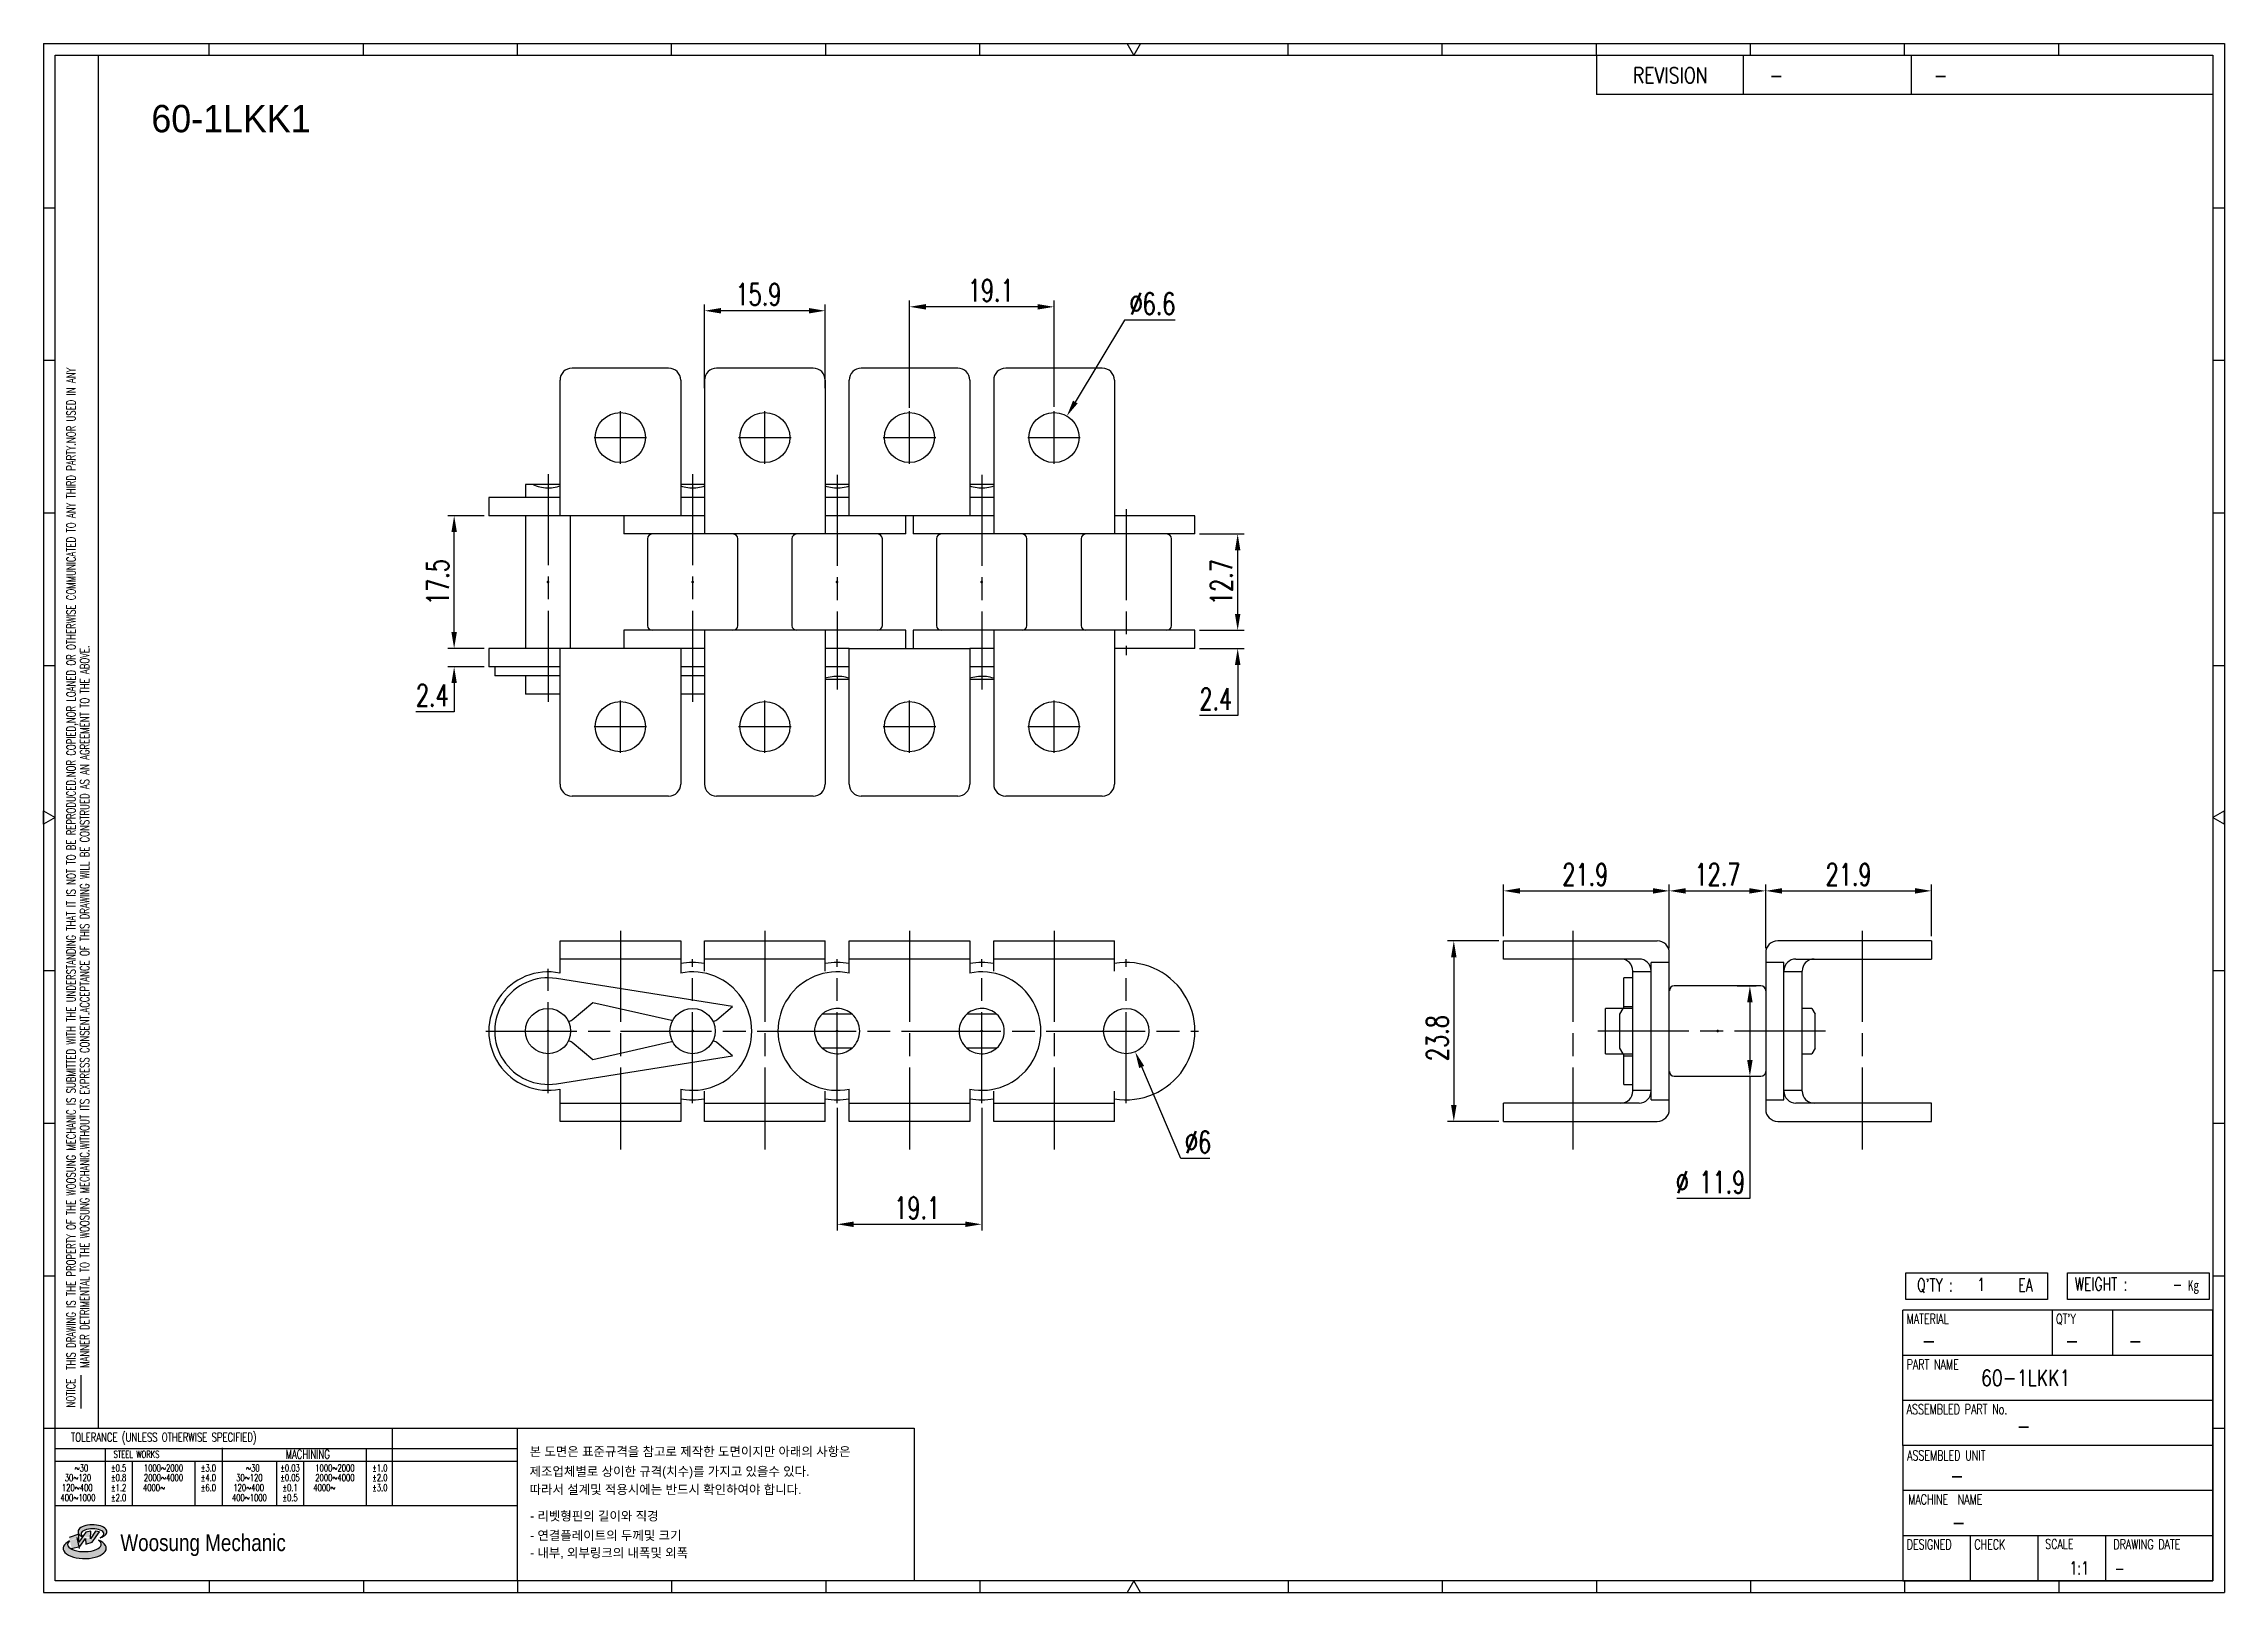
# Model space of a CAD drawing. Header units: millimetres. Extents: x 849 to 1136, y 59 to 263.
import ezdxf
from ezdxf.enums import TextEntityAlignment as Align

# ---------------------------------------------------------------- set-up
doc = ezdxf.new("R2010")
doc.units = ezdxf.units.MM
doc.linetypes.add('AM_ISO08W050', pattern=[18, 12, -1.5, 3, -1.5])
doc.layers.get('Defpoints').update_dxf_attribs({"color": 80})
doc.layers.add('2d ConnectionPoints', color=7, linetype='Continuous', lineweight=50)
doc.layers.add('CL1', color=140, linetype='AM_ISO08W050', lineweight=25)
for name, color, linetype in [('S-DIM', 7, 'Continuous'), ('TITLE', 7, 'Continuous'), ('도면레이아웃', 7, 'Continuous')]:
    doc.layers.add(name, color=color, linetype=linetype)
doc.styles.add('HAN', font='ROMANS.shx', dxfattribs={"width": 0.7, "bigfont": 'whgtxt.shx'})
doc.styles.add('HKD_ST2', font='romans.shx', dxfattribs={"width": 0.7, "height": 4, "bigfont": '@extfont2.shx'})
doc.styles.add('HSG', font='SIMPLEX.shx', dxfattribs={"width": 0.7, "bigfont": 'HSG.shx'})
doc.styles.add('MtXpl_', font='Gulim.ttf')
doc.styles.add('SLDTEXTSTYLE4', font='arial.ttf', dxfattribs={"width": 0.8})
doc.dimstyles.new('AP1.2', dxfattribs={"dimscale": 1.2, "dimtxt": 2.4, "dimasz": 1.8, "dimexe": 0.7, "dimexo": 0.5, "dimgap": 0.6, "dimtad": 1, "dimtoh": 1, "dimdec": 1, "dimrnd": 0.01, "dimzin": 9, "dimdsep": 46, "dimtxsty": 'HSG', "dimcen": 0, "dimclrd": 251, "dimclre": 251, "dimclrt": 60, "dimazin": 2, "dimtp": 1, "dimtm": 1, "dimtfac": 0.5, "dimtdec": 1, "dimtofl": 0, "dimtmove": 0, "dimatfit": 3, "dimfxl": 0, "dimtvp": 1, "dimtolj": 2, "dimlwd": -1, "dimlwe": -1, "dimarcsym": 0})

# ---------------------------------------------------------------- blocks, each defined once
blk = doc.blocks.new('MAST')
at = {"layer": '도면레이아웃'}
h = blk.add_hatch(color=10, dxfattribs=at)
h.paths.add_polyline_path([(1.544, 35.177), (1.554, 34.966), (1.779, 35.034), (2.054, 35.422), (1.908, 35.446), (1.728, 35.167), (1.741, 35.439), (1.547, 35.405), (1.292, 35.041), (1.295, 35.33), (0.943, 35.208), (1.03, 34.8), (1.336, 34.885)])
edge = h.paths.add_edge_path()
edge.add_ellipse((1.795, 35.421), major_axis=(-0.53, 0), ratio=0.487785, start_angle=122.36065, end_angle=403.39574)
edge.add_line((1.411, 35.244), (1.419, 35.261))
edge.add_ellipse((1.798, 35.344), major_axis=(-0.423, 0), ratio=0.444396, start_angle=131.58977, end_angle=386.19408, ccw=False)
edge = h.paths.add_edge_path()
edge.add_ellipse((1.512, 34.815), major_axis=(-0.793, 0), ratio=0.480113, start_angle=314.67633, end_angle=590.85213)
edge.add_ellipse((1.501, 34.958), major_axis=(-0.62, 0), ratio=0.43311, start_angle=331.7024, end_angle=574.42495, ccw=False)
at = {"color": 140}
for p, q in [((0, 90.118), (80.15, 90.118)), ((0, 90.118), (0, 33.191)), ((80.15, 90.118), (80.15, 33.191)), ((57.068, 89.693), (57.068, 88.246)), ((62.47, 89.693), (62.47, 88.246)), ((68.635, 89.693), (68.635, 88.246)), ((79.725, 88.246), (57.068, 88.246)), ((68.449, 43.961), (68.449, 44.936)), ((68.449, 44.936), (73.654, 44.936)), ((73.654, 44.936), (73.654, 43.961)), ((74.39, 43.961), (74.39, 44.936)), ((74.39, 44.936), (79.595, 44.936)), ((79.595, 44.936), (79.595, 43.961)), ((68.336, 38.59), (68.336, 43.563)), ((79.725, 43.563), (68.336, 43.563)), ((73.654, 43.961), (68.449, 43.961)), ((73.827, 43.563), (73.827, 41.905)), ((79.595, 43.961), (74.39, 43.961)), ((76.037, 43.563), (76.037, 41.905)), ((79.725, 38.59), (79.725, 43.563)), ((79.725, 41.905), (68.336, 41.905)), ((79.725, 40.248), (68.336, 40.248)), ((68.336, 38.59), (68.336, 33.616)), ((79.725, 38.59), (68.336, 38.59)), ((79.725, 33.616), (79.725, 38.59)), ((79.725, 36.932), (68.336, 36.932)), ((79.725, 35.274), (68.336, 35.274)), ((70.822, 33.616), (70.822, 35.274)), ((73.309, 33.616), (73.309, 35.274)), ((75.796, 33.616), (75.796, 35.274)), ((0, 33.191), (80.15, 33.191)), ((68.336, 33.616), (79.725, 33.616))]:
    blk.add_line(p, q, dxfattribs=at)
for p, q in [((6.089, 89.693), (6.089, 90.118)), ((11.753, 89.693), (11.753, 90.118)), ((17.418, 89.693), (17.418, 90.118)), ((23.082, 89.693), (23.082, 90.118)), ((28.746, 89.693), (28.746, 90.118)), ((34.411, 89.693), (34.411, 90.118)), ((45.739, 89.693), (45.739, 90.118)), ((51.404, 89.693), (51.404, 90.118)), ((57.068, 89.693), (57.068, 90.118)), ((62.732, 89.693), (62.732, 90.118)), ((68.397, 89.693), (68.397, 90.118)), ((74.061, 89.693), (74.061, 90.118)), ((0, 84.085), (0.425, 84.085)), ((79.725, 84.085), (80.15, 84.085)), ((0, 78.478), (0.425, 78.478)), ((79.725, 78.478), (80.15, 78.478)), ((0, 72.87), (0.425, 72.87)), ((79.725, 72.87), (80.15, 72.87)), ((0, 67.262), (0.425, 67.262)), ((79.725, 67.262), (80.15, 67.262)), ((0, 56.047), (0.425, 56.047)), ((79.725, 56.047), (80.15, 56.047)), ((0, 50.439), (0.425, 50.439)), ((79.725, 50.439), (80.15, 50.439)), ((0, 44.832), (0.425, 44.832)), ((79.725, 44.832), (80.15, 44.832)), ((1.377, 39.947), (1.377, 41.174)), ((0, 39.224), (0.425, 39.224)), ((79.725, 39.224), (80.15, 39.224)), ((6.089, 33.616), (6.089, 33.191)), ((11.753, 33.616), (11.753, 33.191)), ((17.418, 33.616), (17.418, 33.191)), ((23.082, 33.616), (23.082, 33.191)), ((28.746, 33.616), (28.746, 33.191)), ((34.411, 33.616), (34.411, 33.191)), ((45.739, 33.616), (45.739, 33.191)), ((51.404, 33.616), (51.404, 33.191)), ((57.068, 33.616), (57.068, 33.191)), ((62.732, 33.616), (62.732, 33.191)), ((68.397, 33.616), (68.397, 33.191)), ((74.061, 33.616), (74.061, 33.191))]:
    blk.add_line(p, q)
at = {"color": 2}
for p, q in [((2.017, 39.224), (2.017, 89.693)), ((0.425, 39.224), (17.418, 39.224)), ((0.425, 38.487), (17.418, 38.487)), ((2.257, 38.487), (2.257, 36.382)), ((6.557, 38.5), (6.557, 36.382)), ((11.857, 38.487), (11.857, 36.382)), ((12.816, 39.224), (12.816, 36.382)), ((17.418, 33.616), (17.418, 39.224)), ((0.425, 38.012), (17.418, 38.012)), ((3.257, 38.012), (3.257, 36.382)), ((5.557, 38.012), (5.557, 36.382)), ((8.557, 38.012), (8.557, 36.382)), ((9.557, 38.026), (9.557, 36.382)), ((0.425, 36.382), (17.418, 36.382))]:
    blk.add_line(p, q, dxfattribs=at)
for points in [[(40.075, 89.693), (39.83, 90.118), (40.32, 90.118)], [(0.425, 61.679), (0, 61.433), (0, 61.924)], [(79.725, 61.679), (80.15, 61.433), (80.15, 61.924)], [(40.075, 33.616), (39.83, 33.191), (40.32, 33.191)]]:
    blk.add_lwpolyline(points, close=True)
at = {"color": 140}
blk.add_lwpolyline([(0.425, 89.693), (79.725, 89.693), (79.725, 33.616), (0.425, 33.616)], close=True, dxfattribs=at)
at = {"layer": '도면레이아웃'}
for p, q in [((1.295, 35.33), (0.943, 35.208)), ((1.547, 35.405), (1.292, 35.041)), ((1.292, 35.041), (1.295, 35.33)), ((1.741, 35.439), (1.547, 35.405)), ((1.908, 35.446), (1.728, 35.167)), ((1.728, 35.167), (1.741, 35.439)), ((1.779, 35.034), (2.054, 35.422)), ((2.054, 35.422), (1.908, 35.446)), ((1.03, 34.8), (1.336, 34.885)), ((1.224, 35.208), (1.311, 34.8)), ((1.224, 35.208), (1.224, 35.208)), ((1.336, 34.885), (1.544, 35.177)), ((1.419, 35.261), (1.411, 35.244)), ((1.544, 35.177), (1.554, 34.966)), ((1.554, 34.966), (1.779, 35.034))]:
    blk.add_line(p, q, dxfattribs=at)
for centre, major_axis, ratio, start_param, end_param in [((1.795, 35.421), (-0.53, 0), 0.487785, 2.135596, 7.040584), ((1.798, 35.344), (-0.423, 0), 0.444396, 2.296675, 6.740358), ((1.512, 34.815), (-0.793, 0), 0.480113, 5.492138, 10.312315), ((1.501, 34.958), (-0.62, 0), 0.43311, 5.789299, 10.025607)]:
    blk.add_ellipse(centre, major_axis=major_axis, ratio=ratio, start_param=start_param, end_param=end_param, dxfattribs=at)
for s, height, style, width, p in [('REVISION', 0.5806, 'HAN', 0.8, (58.415, 88.664)), ('-', 0.581, 'HAN', 0.8, (63.426, 88.664)), ('-', 0.581, 'HAN', 0.8, (69.468, 88.664)), ("Q'TY : ", 0.4746, 'HKD_ST2', 0.7, (68.857, 44.253)), ('1', 0.475, 'HKD_ST2', 0.7, (71.071, 44.275)), ('EA', 0.4746, 'HKD_ST2', 0.7, (72.578, 44.253)), ('WEIGHT : ', 0.4746, 'HKD_ST2', 0.7, (74.65, 44.286)), ('-', 0.581, 'HAN', 0.8, (69.029, 42.157)), ('-', 0.581, 'HAN', 0.8, (74.289, 42.157)), ('-', 0.581, 'HAN', 0.8, (76.623, 42.157)), ('-', 0.581, 'HAN', 0.8, (72.515, 39.013)), ('-', 0.581, 'HAN', 0.8, (70.067, 37.189)), ('-', 0.581, 'HAN', 0.8, (70.126, 35.48)), ('1:1', 0.4746, 'HKD_ST2', 0.7, (74.458, 33.848)), ('-', 0.475, 'HKD_ST2', 0.7, (76.112, 33.837))]:
    blk.add_text(s, height=height, dxfattribs=dict(style=style, width=width)).set_placement(p)
at = {"color": 6, "style": 'HKD_ST2', "width": 0.7}
for s, p in [(' THIS DRAWING IS THE PROPERTY OF THE WOOSUNG MECHANIC IS SUBMITTED WITH THE UNDERSTANDING THAT IT IS NOT TO BE REPRODUCED.NOR COPIED,NOR LOANED OR OTHERWISE COMMUNICATED TO ANY THIRD PARTY.NOR USED IN ANY', (1.173, 41.217)), ('MANNER DETRIMENTAL TO THE WOOSUNG MECHANIC.WITHOUT ITS EXPRESS CONSENT.ACCEPTANCE OF THIS DRAWING WILL BE CONSTRUED AS AN AGREEMENT TO THE ABOVE.', (1.672, 41.447))]:
    blk.add_text(s, height=0.326266, rotation=90, dxfattribs=at).set_placement(p)
at = {"style": 'HKD_ST2', "width": 0.7}
blk.add_text('-', height=0.475, dxfattribs=at).set_placement((78.613, 44.286), align=Align.RIGHT)
at = {"color": 254, "style": 'HKD_ST2', "width": 0.7}
for s, height, p in [('MATERIAL', 0.3651, (68.474, 43.425)), ("QT'Y", 0.3651, (73.965, 43.425)), ('PART NAME', 0.3651, (68.474, 41.756)), ('ASSEMBLED PART No.', 0.36511, (68.474, 40.109)), ('ASSEMBLED UNIT', 0.36511, (68.49, 38.408)), ('MACHINE  NAME', 0.36511, (68.532, 36.794)), ('DESIGNED', 0.3651, (68.474, 35.136)), ('CHECK', 0.3651, (70.961, 35.136)), ('SCALE', 0.3651, (73.566, 35.153)), ('DRAWING DATE', 0.36511, (76.071, 35.141))]:
    blk.add_text(s, height=height, dxfattribs=at).set_placement(p, align=Align.TOP_LEFT)
at = {"style": 'HKD_ST2', "width": 0.7}
blk.add_text('NOTICE', height=0.3263, rotation=90, dxfattribs=at).set_placement((1.163, 39.988))
blk.add_text('TOLERANCE (UNLESS OTHERWISE SPECIFIED)', height=0.32627, dxfattribs=at).set_placement((4.417, 38.896), align=Align.MIDDLE_CENTER)
at = {"color": 4, "style": 'HKD_ST2', "width": 0.7}
for s, height, p in [('%%12630', 0.261, (1.389, 37.762)), ('1000%%1262000', 0.26101, (4.407, 37.762)), ('%%12630', 0.261, (7.689, 37.762)), ('1000%%1262000', 0.26101, (10.707, 37.762)), ('120%%126400', 0.26101, (1.237, 37.045)), ('30%%126120', 0.261, (1.263, 37.411)), ('4000%%126', 0.261, (4.061, 37.045)), ('2000%%1264000', 0.26101, (4.407, 37.411)), ('120%%126400', 0.26101, (7.537, 37.045)), ('30%%126120', 0.261, (7.563, 37.411)), ('4000%%126', 0.261, (10.321, 37.045)), ('2000%%1264000', 0.26101, (10.707, 37.411)), ('400%%1261000', 0.26101, (1.263, 36.67)), ('400%%1261000', 0.26101, (7.563, 36.67))]:
    blk.add_text(s, height=height, dxfattribs=at).set_placement(p, align=Align.MIDDLE_CENTER)
for s, height, p in [('%%P0.5', 0.261, (2.757, 37.762)), ('STEEL WORKS', 0.26101, (3.416, 38.268)), ('%%P3.0', 0.261, (6.057, 37.762)), ('%%P0.03', 0.261, (9.057, 37.762)), ('MACHINING', 0.3263, (9.707, 38.27)), ('%%P1.0', 0.261, (12.357, 37.762)), ('%%P0.8', 0.261, (2.757, 37.411)), ('%%P1.2', 0.261, (2.757, 37.045)), ('%%P4.0', 0.261, (6.057, 37.411)), ('%%P6.0', 0.261, (6.057, 37.045)), ('%%P0.05', 0.261, (9.057, 37.411)), ('%%P0.1', 0.261, (9.057, 37.045)), ('%%P2.0', 0.261, (12.357, 37.411)), ('%%P3.0', 0.261, (12.357, 37.045)), ('%%P2.0', 0.261, (2.757, 36.67)), ('%%P0.5', 0.261, (9.057, 36.67))]:
    blk.add_text(s, height=height, dxfattribs=at).set_placement(p, align=Align.MIDDLE)
at = {"color": 1, "style": 'SLDTEXTSTYLE4', "width": 0.8}
blk.add_text('Woosung Mechanic', height=0.61957, dxfattribs=at).set_placement((2.822, 34.711))
at = {"layer": 'TITLE', "width": 0.8}
blk.add_text('Kg', height=0.3789, dxfattribs=at).set_placement((78.807, 44.286))
blk = doc.blocks.new('*D2')
at = {"layer": 'Defpoints', "color": 0, "transparency": 16777216}
for p in [(1000.47, 185.55), (1006.1, 185.55), (1000.47, 183.15)]:
    blk.add_point(p, dxfattribs=at)
at = {"layer": 'S-DIM', "color": 251, "linetype": 'ByBlock', "transparency": 16777216}
for p, q in [((1006.1, 187.71), (1006.1, 189.87)), ((1001.07, 185.55), (1006.94, 185.55)), ((1001.07, 183.15), (1006.94, 183.15)), ((1006.1, 180.99), (1006.1, 174.34)), ((1006.1, 174.34), (1001.06, 174.34))]:
    blk.add_line(p, q, dxfattribs=at)
at = {"layer": 'S-DIM', "color": 251, "transparency": 16777216}
for points in [[(1005.74, 187.71), (1006.46, 187.71), (1006.1, 185.55)], [(1005.74, 180.99), (1006.46, 180.99), (1006.1, 183.15)]]:
    blk.add_solid(points, dxfattribs=at)
at = {"layer": 'S-DIM', "color": 60, "transparency": 16777216, "insert": (1003.22, 176.5), "char_height": 2.88, "attachment_point": 5, "style": 'HSG'}
blk.add_mtext('\\A2;2.4', dxfattribs=at)
blk = doc.blocks.new('*D3')
at = {"layer": 'Defpoints', "color": 0, "transparency": 16777216}
for p in [(1000.47, 198.25), (1006.1, 198.25), (1000.47, 185.55)]:
    blk.add_point(p, dxfattribs=at)
at = {"layer": 'S-DIM', "color": 251, "linetype": 'ByBlock', "transparency": 16777216}
for p, q in [((1001.07, 198.25), (1006.94, 198.25)), ((1006.1, 187.71), (1006.1, 196.09)), ((1001.07, 185.55), (1006.94, 185.55))]:
    blk.add_line(p, q, dxfattribs=at)
at = {"layer": 'S-DIM', "color": 251, "transparency": 16777216}
for points in [[(1005.74, 196.09), (1006.46, 196.09), (1006.1, 198.25)], [(1005.74, 187.71), (1006.46, 187.71), (1006.1, 185.55)]]:
    blk.add_solid(points, dxfattribs=at)
at = {"layer": 'S-DIM', "color": 60, "transparency": 16777216, "insert": (1003.94, 191.9), "char_height": 2.88, "attachment_point": 5, "rotation": 90, "style": 'HSG'}
blk.add_mtext('\\A2;12.7', dxfattribs=at)
blk = doc.blocks.new('*D4')
at = {"layer": 'Defpoints', "color": 0, "transparency": 16777216}
for p in [(962.85, 228.18), (962.85, 214.25), (981.9, 214.41)]:
    blk.add_point(p, dxfattribs=at)
at = {"layer": 'S-DIM', "color": 251, "linetype": 'ByBlock', "transparency": 16777216}
for p, q in [((962.85, 214.85), (962.85, 229.02)), ((979.74, 228.18), (965.01, 228.18)), ((981.9, 215.01), (981.9, 229.02))]:
    blk.add_line(p, q, dxfattribs=at)
at = {"layer": 'S-DIM', "color": 251, "transparency": 16777216}
for points in [[(965.01, 228.54), (965.01, 227.82), (962.85, 228.18)], [(979.74, 228.54), (979.74, 227.82), (981.9, 228.18)]]:
    blk.add_solid(points, dxfattribs=at)
at = {"layer": 'S-DIM', "color": 60, "transparency": 16777216, "insert": (973.56, 230.34), "char_height": 2.88, "attachment_point": 5, "style": 'HSG'}
blk.add_mtext('\\A2;19.1', dxfattribs=at)
blk = doc.blocks.new('*D5')
at = {"layer": 'Defpoints', "color": 0, "transparency": 16777216}
for p in [(935.85, 227.66), (935.85, 216.85), (951.75, 216.85)]:
    blk.add_point(p, dxfattribs=at)
at = {"layer": 'S-DIM', "color": 251, "linetype": 'ByBlock', "transparency": 16777216}
for p, q in [((935.85, 217.45), (935.85, 228.5)), ((949.59, 227.66), (938.01, 227.66)), ((951.75, 217.45), (951.75, 228.5))]:
    blk.add_line(p, q, dxfattribs=at)
at = {"layer": 'S-DIM', "color": 251, "transparency": 16777216}
for points in [[(938.01, 228.02), (938.01, 227.3), (935.85, 227.66)], [(949.59, 228.02), (949.59, 227.3), (951.75, 227.66)]]:
    blk.add_solid(points, dxfattribs=at)
at = {"layer": 'S-DIM', "color": 60, "transparency": 16777216, "insert": (942.95, 229.82), "char_height": 2.88, "attachment_point": 5, "style": 'HSG'}
blk.add_mtext('\\A2;15.9', dxfattribs=at)
blk = doc.blocks.new('*D6')
at = {"layer": 'Defpoints', "color": 0, "transparency": 16777216}
for p in [(983.59, 213.78), (980.2, 208.12)]:
    blk.add_point(p, dxfattribs=at)
at = {"layer": 'S-DIM', "color": 251, "linetype": 'ByBlock', "transparency": 16777216}
for p, q in [((991.18, 226.43), (984.7, 215.63)), ((997.85, 226.43), (991.18, 226.43))]:
    blk.add_line(p, q, dxfattribs=at)
at = {"layer": 'S-DIM', "color": 251, "transparency": 16777216}
blk.add_solid([(984.4, 215.82), (985.01, 215.45), (983.59, 213.78)], dxfattribs=at)
at = {"layer": 'S-DIM', "color": 60, "transparency": 16777216, "insert": (994.88, 228.59), "char_height": 2.88, "attachment_point": 5, "style": 'HSG'}
blk.add_mtext('\\A2;∅6.6', dxfattribs=at)
blk = doc.blocks.new('*D7')
at = {"layer": 'Defpoints', "color": 0, "transparency": 16777216}
for p in [(902.85, 183.15), (907.42, 183.15), (907.42, 180.75)]:
    blk.add_point(p, dxfattribs=at)
at = {"layer": 'S-DIM', "color": 251, "linetype": 'ByBlock', "transparency": 16777216}
for p, q in [((902.85, 185.31), (902.85, 187.47)), ((906.82, 183.15), (902.01, 183.15)), ((906.82, 180.75), (902.01, 180.75)), ((902.85, 178.59), (902.85, 174.82)), ((902.85, 174.82), (897.81, 174.82))]:
    blk.add_line(p, q, dxfattribs=at)
at = {"layer": 'S-DIM', "color": 251, "transparency": 16777216}
for points in [[(902.49, 185.31), (903.21, 185.31), (902.85, 183.15)], [(902.49, 178.59), (903.21, 178.59), (902.85, 180.75)]]:
    blk.add_solid(points, dxfattribs=at)
at = {"layer": 'S-DIM', "color": 60, "transparency": 16777216, "insert": (899.97, 176.98), "char_height": 2.88, "attachment_point": 5, "style": 'HSG'}
blk.add_mtext('\\A2;2.4', dxfattribs=at)
blk = doc.blocks.new('*D8')
at = {"layer": 'Defpoints', "color": 0, "transparency": 16777216}
for p in [(902.85, 200.65), (907.42, 200.65), (907.42, 183.15)]:
    blk.add_point(p, dxfattribs=at)
at = {"layer": 'S-DIM', "color": 251, "linetype": 'ByBlock', "transparency": 16777216}
for p, q in [((906.82, 200.65), (902.01, 200.65)), ((902.85, 185.31), (902.85, 198.49)), ((906.82, 183.15), (902.01, 183.15))]:
    blk.add_line(p, q, dxfattribs=at)
at = {"layer": 'S-DIM', "color": 251, "transparency": 16777216}
for points in [[(902.49, 198.49), (903.21, 198.49), (902.85, 200.65)], [(902.49, 185.31), (903.21, 185.31), (902.85, 183.15)]]:
    blk.add_solid(points, dxfattribs=at)
at = {"layer": 'S-DIM', "color": 60, "transparency": 16777216, "insert": (900.69, 191.9), "char_height": 2.88, "attachment_point": 5, "rotation": 90, "style": 'HSG'}
blk.add_mtext('\\A2;17.5', dxfattribs=at)
blk = doc.blocks.new('*D9')
at = {"layer": 'Defpoints', "color": 0, "transparency": 16777216}
for p in [(953.32, 123.22), (972.37, 123.22), (972.37, 107.27)]:
    blk.add_point(p, dxfattribs=at)
at = {"layer": 'S-DIM', "color": 251, "linetype": 'ByBlock', "transparency": 16777216}
for p, q in [((953.32, 122.62), (953.32, 106.43)), ((972.37, 122.62), (972.37, 106.43)), ((955.48, 107.27), (970.21, 107.27))]:
    blk.add_line(p, q, dxfattribs=at)
at = {"layer": 'S-DIM', "color": 251, "transparency": 16777216}
for points in [[(955.48, 107.63), (955.48, 106.91), (953.32, 107.27)], [(970.21, 107.63), (970.21, 106.91), (972.37, 107.27)]]:
    blk.add_solid(points, dxfattribs=at)
at = {"layer": 'S-DIM', "color": 60, "transparency": 16777216, "insert": (963.87, 109.43), "char_height": 2.88, "attachment_point": 5, "style": 'HSG'}
blk.add_mtext('\\A2;19.1', dxfattribs=at)
blk = doc.blocks.new('*D10')
at = {"layer": 'Defpoints', "color": 0, "transparency": 16777216}
for p in [(990.25, 135.46), (992.6, 129.99)]:
    blk.add_point(p, dxfattribs=at)
at = {"layer": 'S-DIM', "color": 251, "linetype": 'ByBlock', "transparency": 16777216}
for p, q in [((998.62, 115.94), (993.45, 128)), ((1002.42, 115.94), (998.62, 115.94))]:
    blk.add_line(p, q, dxfattribs=at)
at = {"layer": 'S-DIM', "color": 251, "transparency": 16777216}
blk.add_solid([(993.78, 128.14), (993.12, 127.86), (992.6, 129.99)], dxfattribs=at)
at = {"layer": 'S-DIM', "color": 60, "transparency": 16777216, "insert": (1000.88, 118.1), "char_height": 2.88, "attachment_point": 5, "style": 'HSG'}
blk.add_mtext('\\A2;∅6', dxfattribs=at)
blk = doc.blocks.new('*D11')
at = {"layer": 'Defpoints', "color": 0, "transparency": 16777216}
for p in [(1041.13, 144.63), (1034.58, 120.83), (1041.13, 120.83)]:
    blk.add_point(p, dxfattribs=at)
at = {"layer": 'S-DIM', "color": 251, "linetype": 'ByBlock', "transparency": 16777216}
for p, q in [((1040.53, 144.63), (1033.74, 144.63)), ((1034.58, 142.47), (1034.58, 122.99)), ((1040.53, 120.83), (1033.74, 120.83))]:
    blk.add_line(p, q, dxfattribs=at)
at = {"layer": 'S-DIM', "color": 251, "transparency": 16777216}
for points in [[(1034.22, 142.47), (1034.94, 142.47), (1034.58, 144.63)], [(1034.22, 122.99), (1034.94, 122.99), (1034.58, 120.83)]]:
    blk.add_solid(points, dxfattribs=at)
at = {"layer": 'S-DIM', "color": 60, "transparency": 16777216, "insert": (1032.42, 131.81), "char_height": 2.88, "attachment_point": 5, "rotation": 90, "style": 'HSG'}
blk.add_mtext('\\A2;23.8', dxfattribs=at)
blk = doc.blocks.new('*D12')
at = {"layer": 'Defpoints', "color": 0, "transparency": 16777216}
for p in [(1062.98, 151.21), (1041.13, 144.63), (1062.98, 143.04)]:
    blk.add_point(p, dxfattribs=at)
at = {"layer": 'S-DIM', "color": 251, "linetype": 'ByBlock', "transparency": 16777216}
for p, q in [((1041.13, 145.23), (1041.13, 152.05)), ((1043.29, 151.21), (1060.82, 151.21)), ((1062.98, 143.64), (1062.98, 152.05))]:
    blk.add_line(p, q, dxfattribs=at)
at = {"layer": 'S-DIM', "color": 251, "transparency": 16777216}
for points in [[(1043.29, 151.57), (1043.29, 150.85), (1041.13, 151.21)], [(1060.82, 151.57), (1060.82, 150.85), (1062.98, 151.21)]]:
    blk.add_solid(points, dxfattribs=at)
at = {"layer": 'S-DIM', "color": 60, "transparency": 16777216, "insert": (1051.91, 153.37), "char_height": 2.88, "attachment_point": 5, "style": 'HSG'}
blk.add_mtext('\\A2;21.9', dxfattribs=at)
blk = doc.blocks.new('*D13')
at = {"layer": 'Defpoints', "color": 0, "transparency": 16777216}
for p in [(1075.68, 151.21), (1062.98, 143.04), (1075.68, 143.04)]:
    blk.add_point(p, dxfattribs=at)
at = {"layer": 'S-DIM', "color": 251, "linetype": 'ByBlock', "transparency": 16777216}
for p, q in [((1062.98, 143.64), (1062.98, 152.05)), ((1065.14, 151.21), (1073.52, 151.21)), ((1075.68, 143.64), (1075.68, 152.05))]:
    blk.add_line(p, q, dxfattribs=at)
at = {"layer": 'S-DIM', "color": 251, "transparency": 16777216}
for points in [[(1065.14, 151.57), (1065.14, 150.85), (1062.98, 151.21)], [(1073.52, 151.57), (1073.52, 150.85), (1075.68, 151.21)]]:
    blk.add_solid(points, dxfattribs=at)
at = {"layer": 'S-DIM', "color": 60, "transparency": 16777216, "insert": (1069.33, 153.37), "char_height": 2.88, "attachment_point": 5, "style": 'HSG'}
blk.add_mtext('\\A2;12.7', dxfattribs=at)
blk = doc.blocks.new('*D14')
at = {"layer": 'Defpoints', "color": 0, "transparency": 16777216}
for p in [(1097.53, 151.21), (1097.53, 144.63), (1075.68, 143.04)]:
    blk.add_point(p, dxfattribs=at)
at = {"layer": 'S-DIM', "color": 251, "linetype": 'ByBlock', "transparency": 16777216}
for p, q in [((1075.68, 143.64), (1075.68, 152.05)), ((1077.84, 151.21), (1095.37, 151.21)), ((1097.53, 145.23), (1097.53, 152.05))]:
    blk.add_line(p, q, dxfattribs=at)
at = {"layer": 'S-DIM', "color": 251, "transparency": 16777216}
for points in [[(1077.84, 151.57), (1077.84, 150.85), (1075.68, 151.21)], [(1095.37, 151.57), (1095.37, 150.85), (1097.53, 151.21)]]:
    blk.add_solid(points, dxfattribs=at)
at = {"layer": 'S-DIM', "color": 60, "transparency": 16777216, "insert": (1086.61, 153.37), "char_height": 2.88, "attachment_point": 5, "style": 'HSG'}
blk.add_mtext('\\A2;21.9', dxfattribs=at)
blk = doc.blocks.new('*D15')
at = {"layer": 'Defpoints', "color": 0, "transparency": 16777216}
for p in [(1071.32, 138.68), (1071.32, 126.77), (1073.6, 126.77)]:
    blk.add_point(p, dxfattribs=at)
at = {"layer": 'S-DIM', "color": 251, "linetype": 'ByBlock', "transparency": 16777216}
for p, q in [((1071.92, 138.68), (1074.44, 138.68)), ((1073.6, 136.52), (1073.6, 128.93)), ((1071.92, 126.77), (1074.44, 126.77)), ((1073.6, 126.77), (1073.6, 110.65)), ((1073.6, 110.65), (1063.95, 110.65))]:
    blk.add_line(p, q, dxfattribs=at)
at = {"layer": 'S-DIM', "color": 251, "transparency": 16777216}
for points in [[(1073.24, 136.52), (1073.96, 136.52), (1073.6, 138.68)], [(1073.24, 128.93), (1073.96, 128.93), (1073.6, 126.77)]]:
    blk.add_solid(points, dxfattribs=at)
at = {"layer": 'S-DIM', "color": 60, "transparency": 16777216, "insert": (1068.41, 112.81), "char_height": 2.88, "attachment_point": 5, "style": 'HSG'}
blk.add_mtext('\\A2;%%c 11.9', dxfattribs=at)

msp = doc.modelspace()

# ---------------------------------------------------------------- linework, layer by layer
for p, q in [((916.8, 200.65), (916.8, 218.51)), ((931.11, 220.1), (918.39, 220.1)), ((932.7, 218.51), (932.7, 200.65)), ((935.85, 218.51), (935.85, 198.25)), ((950.16, 220.1), (937.44, 220.1)), ((951.75, 218.51), (951.75, 198.25)), ((954.9, 200.65), (954.9, 218.51)), ((969.21, 220.1), (956.49, 220.1)), ((970.8, 218.51), (970.8, 200.65)), ((973.95, 218.51), (973.95, 198.25)), ((988.26, 220.1), (975.54, 220.1)), ((989.85, 218.51), (989.85, 198.25)), ((916.8, 204.75), (912.24, 204.75)), ((912.24, 204.75), (912.24, 203.05)), ((935.85, 204.75), (932.7, 204.75)), ((954.9, 204.75), (951.75, 204.75)), ((973.95, 204.75), (970.8, 204.75)), ((916.8, 203.05), (907.42, 203.05)), ((907.42, 203.05), (907.42, 200.65)), ((935.85, 203.05), (932.7, 203.05)), ((954.9, 203.05), (951.75, 203.05)), ((973.95, 203.05), (970.8, 203.05)), ((932.7, 200.65), (907.42, 200.65)), ((912.24, 200.65), (912.24, 183.15)), ((918.2, 183.15), (918.2, 200.65)), ((925.22, 200.65), (925.22, 198.25)), ((935.85, 200.65), (932.7, 200.65)), ((954.9, 200.65), (951.75, 200.65)), ((970.8, 200.65), (954.9, 200.65)), ((962.37, 198.25), (962.37, 200.65)), ((963.32, 200.65), (963.32, 198.25)), ((973.95, 200.65), (970.8, 200.65)), ((1000.47, 200.65), (989.85, 200.65)), ((1000.47, 198.25), (1000.47, 200.65)), ((962.37, 198.25), (925.22, 198.25)), ((928.32, 197.61), (928.32, 186.18)), ((940.23, 186.18), (940.23, 197.61)), ((947.37, 197.61), (947.37, 186.18)), ((959.28, 186.18), (959.28, 197.61)), ((1000.47, 198.25), (963.32, 198.25)), ((966.42, 197.61), (966.42, 186.18)), ((978.33, 186.18), (978.33, 197.61)), ((985.47, 197.61), (985.47, 186.18)), ((997.38, 186.18), (997.38, 197.61)), ((925.22, 185.55), (925.22, 183.15)), ((962.37, 185.55), (925.22, 185.55)), ((935.85, 185.55), (935.85, 165.29)), ((951.75, 185.55), (951.75, 165.29)), ((962.37, 183.15), (962.37, 185.55)), ((963.32, 185.55), (963.32, 183.15)), ((1000.47, 185.55), (963.32, 185.55)), ((973.95, 185.55), (973.95, 165.29)), ((989.85, 185.55), (989.85, 165.29)), ((1000.47, 183.15), (1000.47, 185.55)), ((932.7, 183.15), (907.42, 183.15)), ((907.42, 183.15), (907.42, 180.75)), ((916.8, 165.29), (916.8, 183.15)), ((935.85, 183.15), (932.7, 183.15)), ((932.7, 183.15), (932.7, 165.29)), ((954.9, 183.15), (951.75, 183.15)), ((954.9, 165.29), (954.9, 183.15)), ((954.9, 183.15), (970.8, 183.15)), ((973.95, 183.15), (970.8, 183.15)), ((970.8, 183.15), (970.8, 165.29)), ((1000.47, 183.15), (989.85, 183.15)), ((916.8, 180.75), (907.42, 180.75)), ((908.2, 180.75), (908.2, 179.55)), ((916.8, 179.55), (908.2, 179.55)), ((912.24, 179.55), (912.24, 177.15)), ((935.85, 180.75), (932.7, 180.75)), ((935.85, 179.55), (932.7, 179.55)), ((954.9, 180.75), (951.75, 180.75)), ((954.9, 179.05), (951.75, 179.05)), ((973.95, 180.75), (970.8, 180.75)), ((973.95, 179.05), (970.8, 179.05)), ((916.8, 177.15), (912.24, 177.15)), ((935.85, 177.15), (932.7, 177.15)), ((931.11, 163.7), (918.39, 163.7)), ((950.16, 163.7), (937.44, 163.7)), ((969.21, 163.7), (956.49, 163.7)), ((988.26, 163.7), (975.54, 163.7)), ((916.8, 144.63), (932.7, 144.63)), ((916.8, 140.36), (916.8, 144.63)), ((932.7, 144.63), (932.7, 140.36)), ((935.85, 140.64), (935.85, 144.63)), ((935.85, 144.63), (951.75, 144.63)), ((951.75, 140.64), (951.75, 144.63)), ((954.9, 144.63), (970.8, 144.63)), ((954.9, 140.36), (954.9, 144.63)), ((970.8, 144.63), (970.8, 140.36)), ((973.95, 140.64), (973.95, 144.63)), ((973.95, 144.63), (989.85, 144.63)), ((989.85, 140.64), (989.85, 144.63)), ((1041.13, 144.63), (1061.39, 144.63)), ((1041.13, 142.23), (1041.13, 144.63)), ((1097.53, 144.63), (1077.27, 144.63)), ((1097.53, 144.63), (1097.53, 142.23)), ((932.7, 142.23), (916.8, 142.23)), ((951.75, 142.23), (935.85, 142.23)), ((970.8, 142.23), (954.9, 142.23)), ((989.85, 142.23), (973.95, 142.23)), ((1058.99, 142.23), (1041.13, 142.23)), ((1062.98, 141.78), (1060.58, 141.78)), ((1060.58, 123.68), (1060.58, 141.78)), ((1062.98, 122.42), (1062.98, 143.04)), ((1075.68, 143.04), (1075.68, 122.42)), ((1078.08, 141.78), (1075.68, 141.78)), ((1078.08, 123.68), (1078.08, 141.78)), ((1079.67, 142.23), (1097.53, 142.23)), ((939.55, 135.98), (916.32, 139.66)), ((1058.18, 139.75), (1056.98, 139.75)), ((1056.98, 135.71), (1056.98, 139.75)), ((1058.18, 124.82), (1058.18, 140.64)), ((1060.58, 140.53), (1058.18, 140.53)), ((1075.05, 138.68), (1063.62, 138.68)), ((1080.48, 140.53), (1078.08, 140.53)), ((1080.48, 124.82), (1080.48, 140.64)), ((918.4, 134.22), (921.13, 136.51)), ((921.13, 136.51), (931.49, 134.15)), ((937.45, 134.22), (939.55, 135.98)), ((1054.58, 129.75), (1054.58, 135.71)), ((1056.91, 135.71), (1054.58, 135.71)), ((1056.48, 134.96), (1056.91, 135.71)), ((1058.18, 135.71), (1056.91, 135.71)), ((1056.98, 135.98), (1058.18, 135.98)), ((1081.75, 135.71), (1080.48, 135.71)), ((1081.75, 135.71), (1082.18, 134.96)), ((955.29, 134.96), (951.35, 134.96)), ((974.34, 134.96), (970.4, 134.96)), ((1056.48, 130.49), (1056.48, 134.96)), ((1082.18, 130.49), (1082.18, 134.96)), ((916.32, 125.79), (939.55, 129.47)), ((921.13, 128.94), (918.4, 131.23)), ((931.49, 131.3), (921.13, 128.94)), ((939.55, 129.47), (937.45, 131.23)), ((955.29, 130.49), (951.35, 130.49)), ((974.34, 130.49), (970.4, 130.49)), ((1054.58, 129.75), (1056.91, 129.75)), ((1056.91, 129.75), (1056.48, 130.49)), ((1056.91, 129.75), (1058.18, 129.75)), ((1056.98, 125.71), (1056.98, 129.75)), ((1056.98, 129.47), (1058.18, 129.47)), ((1080.48, 129.75), (1081.75, 129.75)), ((1082.18, 130.49), (1081.75, 129.75)), ((1063.62, 126.77), (1075.05, 126.77)), ((916.8, 120.83), (916.8, 125.09)), ((932.7, 125.09), (932.7, 120.83)), ((935.85, 120.83), (935.85, 124.82)), ((951.75, 120.83), (951.75, 124.82)), ((954.9, 120.83), (954.9, 125.09)), ((970.8, 125.09), (970.8, 120.83)), ((973.95, 120.83), (973.95, 124.82)), ((989.85, 120.83), (989.85, 124.82)), ((1056.98, 125.71), (1058.18, 125.71)), ((1058.18, 124.93), (1060.58, 124.93)), ((1060.58, 123.68), (1062.98, 123.68)), ((1075.68, 123.68), (1078.08, 123.68)), ((1078.08, 124.93), (1080.48, 124.93)), ((916.8, 123.23), (932.7, 123.23)), ((932.7, 120.83), (916.8, 120.83)), ((935.85, 123.23), (951.75, 123.23)), ((951.75, 120.83), (935.85, 120.83)), ((954.9, 123.23), (970.8, 123.23)), ((970.8, 120.83), (954.9, 120.83)), ((973.95, 123.23), (989.85, 123.23)), ((989.85, 120.83), (973.95, 120.83)), ((1058.99, 123.23), (1041.13, 123.23)), ((1041.13, 120.83), (1041.13, 123.23)), ((1041.13, 120.83), (1061.39, 120.83)), ((1077.27, 120.83), (1097.53, 120.83)), ((1097.53, 123.23), (1079.67, 123.23)), ((1097.53, 120.83), (1097.53, 123.23))]:
    msp.add_line(p, q)
for points in [[(913.25, 204.75), (913.45, 204.66), (913.67, 204.57), (913.9, 204.5), (914.13, 204.44), (914.38, 204.39), (914.63, 204.35), (914.89, 204.33), (915.15, 204.32), (915.41, 204.32), (915.67, 204.34), (915.92, 204.37), (916.17, 204.41), (916.41, 204.46), (916.65, 204.53), (916.8, 204.58)], [(932.7, 204.58), (932.92, 204.51), (933.16, 204.44), (933.4, 204.39), (933.66, 204.36), (933.91, 204.33), (934.17, 204.32), (934.43, 204.32), (934.69, 204.34), (934.95, 204.36), (935.2, 204.4), (935.44, 204.46), (935.67, 204.52), (935.85, 204.58)], [(951.75, 204.58), (951.97, 204.51), (952.21, 204.44), (952.45, 204.39), (952.71, 204.36), (952.96, 204.33), (953.22, 204.32), (953.48, 204.32), (953.74, 204.34), (954, 204.36), (954.25, 204.4), (954.49, 204.46), (954.72, 204.52), (954.9, 204.58)], [(970.8, 204.58), (971.02, 204.51), (971.26, 204.44), (971.5, 204.39), (971.76, 204.36), (972.01, 204.33), (972.27, 204.32), (972.53, 204.32), (972.79, 204.34), (973.05, 204.36), (973.3, 204.4), (973.54, 204.46), (973.77, 204.52), (973.95, 204.58)], [(954.9, 179.22), (954.67, 179.29), (954.43, 179.36), (954.19, 179.41), (953.94, 179.44), (953.68, 179.47), (953.42, 179.48), (953.16, 179.48), (952.9, 179.46), (952.65, 179.43), (952.4, 179.39), (952.15, 179.34), (951.92, 179.28), (951.75, 179.22)], [(973.95, 179.22), (973.72, 179.29), (973.48, 179.36), (973.24, 179.41), (972.99, 179.44), (972.73, 179.47), (972.47, 179.48), (972.21, 179.48), (971.95, 179.46), (971.7, 179.43), (971.45, 179.39), (971.2, 179.34), (970.97, 179.28), (970.8, 179.22)], [(955.29, 134.96), (955.09, 135.12), (954.87, 135.27), (954.65, 135.39), (954.41, 135.5), (954.16, 135.58), (953.91, 135.65), (953.65, 135.69), (953.39, 135.7), (953.13, 135.7), (952.88, 135.67), (952.62, 135.62), (952.37, 135.55), (952.13, 135.46), (951.9, 135.34), (951.67, 135.21), (951.46, 135.05), (951.35, 134.96)], [(974.34, 134.96), (974.14, 135.12), (973.92, 135.27), (973.7, 135.39), (973.46, 135.5), (973.21, 135.58), (972.96, 135.65), (972.7, 135.69), (972.44, 135.7), (972.18, 135.7), (971.93, 135.67), (971.67, 135.62), (971.42, 135.55), (971.18, 135.46), (970.95, 135.34), (970.72, 135.21), (970.51, 135.05), (970.4, 134.96)], [(951.35, 130.49), (951.55, 130.33), (951.77, 130.18), (952, 130.06), (952.23, 129.95), (952.48, 129.87), (952.73, 129.8), (952.99, 129.76), (953.25, 129.75), (953.51, 129.75), (953.77, 129.78), (954.02, 129.83), (954.27, 129.9), (954.51, 129.99), (954.75, 130.11), (954.97, 130.24), (955.18, 130.4), (955.29, 130.49)], [(970.4, 130.49), (970.6, 130.33), (970.82, 130.18), (971.05, 130.06), (971.28, 129.95), (971.53, 129.87), (971.78, 129.8), (972.04, 129.76), (972.3, 129.75), (972.56, 129.75), (972.82, 129.78), (973.07, 129.83), (973.32, 129.9), (973.56, 129.99), (973.8, 130.11), (974.02, 130.24), (974.23, 130.4), (974.34, 130.49)]]:
    msp.add_lwpolyline(points)
at = {"color": 140}
msp.add_lwpolyline([(911.2, 80.39), (963.48, 80.39), (963.48, 60.28), (911.2, 60.28)], close=True, dxfattribs=at)
for centre, radius in [((924.75, 210.95), 3.3), ((943.8, 210.95), 3.3), ((962.85, 210.95), 3.3), ((981.9, 210.95), 3.3), ((924.75, 172.85), 3.3), ((943.8, 172.85), 3.3), ((962.85, 172.85), 3.3), ((981.9, 172.85), 3.3), ((915.22, 132.73), 2.98), ((934.27, 132.73), 2.98), ((991.42, 132.73), 2.98)]:
    msp.add_circle(centre, radius)
for centre, radius, start, end in [((918.39, 218.51), 1.59, 90, 180), ((931.11, 218.51), 1.59, 0, 90), ((937.44, 218.51), 1.59, 90, 180), ((950.16, 218.51), 1.59, 0, 90), ((956.49, 218.51), 1.59, 90, 180), ((969.21, 218.51), 1.59, 0, 90), ((975.54, 218.51), 1.59, 90, 180), ((988.26, 218.51), 1.59, 0, 90), ((928.95, 197.61), 0.635, 90, 180), ((939.59, 197.61), 0.635, 0, 90), ((948, 197.61), 0.635, 90, 180), ((958.64, 197.61), 0.635, 0, 90), ((967.05, 197.61), 0.635, 90, 180), ((977.69, 197.61), 0.635, 0, 90), ((986.1, 197.61), 0.635, 90, 180), ((996.74, 197.61), 0.635, 360, 90), ((928.95, 186.18), 0.635, 180, 270), ((939.59, 186.18), 0.635, 270, 0), ((948, 186.18), 0.635, 180, 270), ((958.64, 186.18), 0.635, 270, 0), ((967.05, 186.18), 0.635, 180, 270), ((977.69, 186.18), 0.635, 270, 360), ((986.1, 186.18), 0.635, 180, 270), ((996.74, 186.18), 0.635, 270, 0), ((918.39, 165.29), 1.59, 180, 270), ((931.11, 165.29), 1.59, 270, 0), ((937.44, 165.29), 1.59, 180, 270), ((950.16, 165.29), 1.59, 270, 0), ((956.49, 165.29), 1.59, 180, 270), ((969.21, 165.29), 1.59, 270, 0), ((975.54, 165.29), 1.59, 180, 270), ((988.26, 165.29), 1.59, 270, 0), ((1061.39, 143.04), 1.59, 0, 90), ((1077.27, 143.04), 1.59, 90, 180), ((934.27, 132.73), 9.05, 79.9776, 100.0224), ((953.32, 132.73), 9.05, 79.9776, 100.0224), ((972.37, 132.73), 9.05, 79.9776, 100.0224), ((991.42, 132.73), 9.05, 259.9776, 100.0224), ((1056.59, 140.64), 1.59, 0, 90), ((1058.99, 140.64), 1.59, 0, 90), ((1079.67, 140.64), 1.59, 90, 180), ((1082.07, 140.64), 1.59, 90, 180), ((915.22, 132.73), 7.8, 78.3506, 281.6494), ((915.22, 132.73), 7.02, 81, 279), ((934.27, 132.73), 7.8, 258.3506, 101.6494), ((953.32, 132.73), 7.8, 78.3506, 281.6494), ((972.37, 132.73), 7.8, 258.3506, 101.6494), ((1063.62, 138.05), 0.635, 90, 180), ((1075.05, 138.05), 0.635, 0, 90), ((917.9, 134.82), 0.78, 269.5284, 310), ((931.67, 134.91), 0.78, 257.1611, 268.4913), ((936.95, 134.82), 0.78, 269.5284, 310), ((953.32, 132.73), 2.98, 131.4096, 228.5904), ((953.32, 132.73), 2.98, 311.4096, 48.5904), ((972.37, 132.73), 2.98, 131.4096, 228.5904), ((972.37, 132.73), 2.98, 311.4096, 48.5904), ((917.9, 130.63), 0.78, 50, 90.4716), ((931.67, 130.54), 0.78, 91.5087, 102.8389), ((936.95, 130.63), 0.78, 50, 90.4716), ((1063.62, 127.41), 0.635, 180, 270), ((1075.05, 127.41), 0.635, 270, 0), ((934.27, 132.73), 9.05, 259.9776, 280.0224), ((953.32, 132.73), 9.05, 259.9776, 280.0224), ((972.37, 132.73), 9.05, 259.9776, 280.0224), ((1056.59, 124.82), 1.59, 270, 0), ((1058.99, 124.82), 1.59, 270, 0), ((1079.67, 124.82), 1.59, 180, 270), ((1082.07, 124.82), 1.59, 180, 270), ((1061.39, 122.42), 1.59, 270, 0), ((1077.27, 122.42), 1.59, 180, 270)]:
    msp.add_arc(centre, radius, start, end)
at = {"layer": '2d ConnectionPoints'}
for p in [(915.22, 191.9), (934.27, 191.9), (934.27, 191.9), (953.32, 191.9), (953.32, 191.9), (972.37, 191.9), (915.22, 132.73), (934.27, 132.73), (934.27, 132.73), (953.32, 132.73), (953.32, 132.73), (972.37, 132.73), (1069.33, 132.73), (1069.33, 132.73), (1069.33, 132.73), (1069.33, 132.73)]:
    msp.add_point(p, dxfattribs=at)
at = {"layer": 'CL1'}
for p, q in [((924.75, 207.48), (924.75, 214.41)), ((943.8, 207.48), (943.8, 214.41)), ((962.85, 207.48), (962.85, 214.41)), ((981.9, 207.48), (981.9, 214.41)), ((921.28, 210.95), (928.21, 210.95)), ((940.33, 210.95), (947.26, 210.95)), ((959.38, 210.95), (966.31, 210.95)), ((978.43, 210.95), (985.36, 210.95)), ((915.22, 206.13), (915.22, 175.77)), ((934.27, 206.13), (934.27, 175.77)), ((953.32, 206.03), (953.32, 177.76)), ((972.37, 206.03), (972.37, 177.76)), ((991.42, 201.52), (991.42, 182.27)), ((924.75, 169.38), (924.75, 176.31)), ((943.8, 169.38), (943.8, 176.31)), ((962.85, 169.38), (962.85, 176.31)), ((981.9, 169.38), (981.9, 176.31)), ((921.28, 172.85), (928.21, 172.85)), ((940.33, 172.85), (947.26, 172.85)), ((959.38, 172.85), (966.31, 172.85)), ((978.43, 172.85), (985.36, 172.85)), ((924.75, 145.94), (924.75, 117.12)), ((943.8, 145.94), (943.8, 117.12)), ((962.85, 145.94), (962.85, 117.12)), ((981.9, 145.94), (981.9, 117.12)), ((1050.28, 145.94), (1050.28, 117.12)), ((1088.38, 145.94), (1088.38, 117.12)), ((915.22, 124.54), (915.22, 140.92)), ((934.27, 123.22), (934.27, 142.23)), ((953.32, 123.22), (953.32, 142.23)), ((972.37, 123.22), (972.37, 142.23)), ((991.42, 123.22), (991.42, 142.23)), ((907.03, 132.73), (923.41, 132.73)), ((924.77, 132.73), (943.77, 132.73)), ((943.82, 132.73), (962.82, 132.73)), ((962.87, 132.73), (981.87, 132.73)), ((981.92, 132.73), (1000.92, 132.73)), ((1083.56, 132.73), (1053.2, 132.73))]:
    msp.add_line(p, q, dxfattribs=at)

# ---------------------------------------------------------------- block references
at = {"color": 140, "xscale": 3.58543268160129, "yscale": 3.58543268160129, "zscale": 3.58543268160129}
msp.add_blockref('MAST', (848.75, -60.25), dxfattribs=at)

# ---------------------------------------------------------------- texts
at = {"color": 254, "style": 'MtXpl_'}
msp.add_text('60-1LKK1', height=3.608, dxfattribs=at).set_placement((862.95, 251.18))
at = {"style": 'HAN', "width": 0.8}
msp.add_text('60-1LKK1', height=2.082, dxfattribs=at).set_placement((1104.06, 85.99))
at = {"color": 140, "style": 'MtXpl_'}
for s, p in [('본 도면은 표준규격을 참고로 제작한 도면이지만 아래의 사항은', (912.79, 76.73)), ('제조업체별로 상이한 규격(치수)를 가지고 있을수 있다.', (912.79, 74.11)), ('따라서 설계및 적용시에는 반드시 확인하여야 합니다.', (912.79, 71.72)), ('- 리벳형핀의 길이와 직경', (912.86, 68.23)), ('- 연결플레이트의 두께및 크기', (912.86, 65.67)), ('- 내부, 외부링크의 내폭및 외폭', (912.86, 63.38))]:
    msp.add_text(s, height=1.2027, dxfattribs=at).set_placement(p)

# ---------------------------------------------------------------- dimensions: what is measured, and where the dimension line sits
at = {"layer": 'S-DIM'}
for base, p1, p2, picture, middle in [((935.85, 227.66), (951.75, 216.85), (935.85, 216.85), '*D5', (942.95, 227.66)), ((962.84639829, 228.17938365), (981.89639829, 214.41429168), (962.84639829, 214.24929168), '*D4', (973.55618999, 228.17938365)), ((1062.98309203, 151.2098865), (1041.13309203, 144.62528691), (1062.98309203, 143.03528691), '*D12', (1051.91443581, 151.2098865)), ((972.37139829, 107.2720299), (953.32139829, 123.22278691), (972.37139829, 123.22278691), '*D9', (963.86544216, 107.2720299))]:
    dim = msp.add_linear_dim(base=base, p1=p1, p2=p2, dimstyle='AP1.2', dxfattribs=at)
    dim.commit()
    dim.dimension.update_dxf_attribs({"geometry": picture, "text_midpoint": middle, "dimtype": 128})
for p1, p2, picture, middle in [((980.2, 208.12), (983.59, 213.78), '*D6', (994.88, 226.43)), ((990.25, 135.46), (992.6, 129.99), '*D10', (1000.88, 115.94))]:
    dim = msp.add_diameter_dim_2p(p1=p1, p2=p2, dimstyle='AP1.2', dxfattribs=at)
    dim.commit()
    dim.dimension.update_dxf_attribs({"geometry": picture, "text_midpoint": middle, "dimtype": 131})
for base, p1, p2, picture, middle in [((902.85, 200.65), (907.42, 183.15), (907.42, 200.65), '*D8', (900.69, 191.9)), ((1006.1, 198.25), (1000.47, 185.55), (1000.47, 198.25), '*D3', (1003.94, 191.9))]:
    dim = msp.add_linear_dim(base=base, p1=p1, p2=p2, angle=90, dimstyle='AP1.2', override={"dimtmove": 1}, dxfattribs=at)
    dim.commit()
    dim.dimension.update_dxf_attribs({"geometry": picture, "text_midpoint": middle})
for base, p1, p2, picture, middle in [((1006.1, 185.55), (1000.47, 183.15), (1000.47, 185.55), '*D2', (1003.22, 174.34)), ((902.85, 183.15), (907.42, 180.75), (907.42, 183.15), '*D7', (899.97, 174.82)), ((1034.58, 120.83), (1041.13, 144.63), (1041.13, 120.83), '*D11', (1034.58, 131.81))]:
    dim = msp.add_linear_dim(base=base, p1=p1, p2=p2, angle=90, dimstyle='AP1.2', dxfattribs=at)
    dim.commit()
    dim.dimension.update_dxf_attribs({"geometry": picture, "text_midpoint": middle, "dimtype": 128})
for base, p1, p2, picture, middle in [((1075.68, 151.21), (1062.98, 143.04), (1075.68, 143.04), '*D13', (1069.33, 153.37)), ((1097.53309203, 151.2098865), (1075.68309203, 143.03528691), (1097.53309203, 144.62528691), '*D14', (1086.60809203, 153.3698865))]:
    dim = msp.add_linear_dim(base=base, p1=p1, p2=p2, dimstyle='AP1.2', override={"dimtmove": 1}, dxfattribs=at)
    dim.commit()
    dim.dimension.update_dxf_attribs({"geometry": picture, "text_midpoint": middle})
dim = msp.add_linear_dim(base=(1073.6, 126.77), p1=(1071.32, 138.68), p2=(1071.32, 126.77), angle=90, text='%%c <>', dimstyle='AP1.2', dxfattribs=at)
dim.commit()
dim.dimension.update_dxf_attribs({"geometry": '*D15', "text_midpoint": (1068.41, 110.65), "dimtype": 128})

doc.saveas('drawing.dxf')
